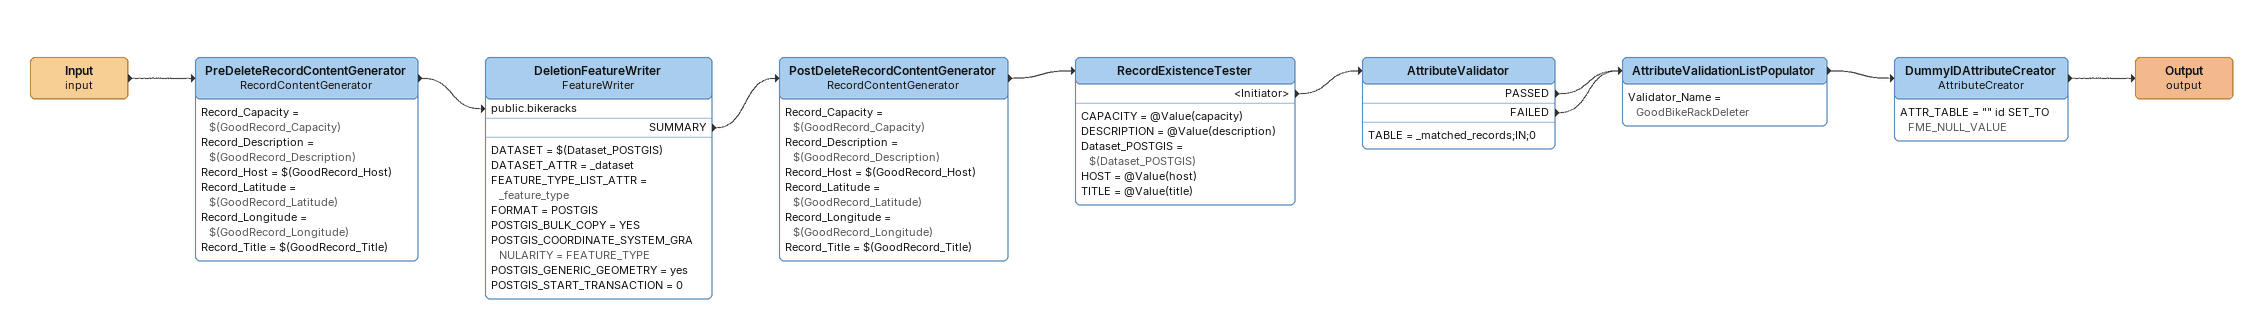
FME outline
Input (input)
    -> PreDeleteRecordContentGenerator
PreDeleteRecordContentGenerator: RecordContentGenerator
    Record_Capacity = $(GoodRecord_Capacity)
    Record_Description = $(GoodRecord_Description)
    Record_Host = $(GoodRecord_Host)
    Record_Latitude = $(GoodRecord_Latitude)
    Record_Longitude = $(GoodRecord_Longitude)
    Record_Title = $(GoodRecord_Title)
    -> DeletionFeatureWriter [public.bikeracks]
DeletionFeatureWriter: FeatureWriter
    DATASET = $(Dataset_POSTGIS)
    DATASET_ATTR = _dataset
    FEATURE_TYPE_LIST_ATTR = _feature_type
    FORMAT = POSTGIS
    POSTGIS_BULK_COPY = YES
    POSTGIS_COORDINATE_SYSTEM_GRANULARITY = FEATURE_TYPE
    POSTGIS_GENERIC_GEOMETRY = yes
    POSTGIS_START_TRANSACTION = 0
    SUMMARY -> PostDeleteRecordContentGenerator
PostDeleteRecordContentGenerator: RecordContentGenerator
    Record_Capacity = $(GoodRecord_Capacity)
    Record_Description = $(GoodRecord_Description)
    Record_Host = $(GoodRecord_Host)
    Record_Latitude = $(GoodRecord_Latitude)
    Record_Longitude = $(GoodRecord_Longitude)
    Record_Title = $(GoodRecord_Title)
    -> RecordExistenceTester
RecordExistenceTester
    CAPACITY = @Value(capacity)
    DESCRIPTION = @Value(description)
    Dataset_POSTGIS = $(Dataset_POSTGIS)
    HOST = @Value(host)
    TITLE = @Value(title)
    <Initiator> -> AttributeValidator
AttributeValidator
    TABLE = _matched_records;IN;0
    PASSED -> AttributeValidationListPopulator
    FAILED -> AttributeValidationListPopulator
AttributeValidationListPopulator
    Validator_Name = GoodBikeRackDeleter
    -> DummyIDAttributeCreator
DummyIDAttributeCreator: AttributeCreator
    ATTR_TABLE = "" id SET_TO FME_NULL_VALUE
    -> Output (output)
Output (output)
